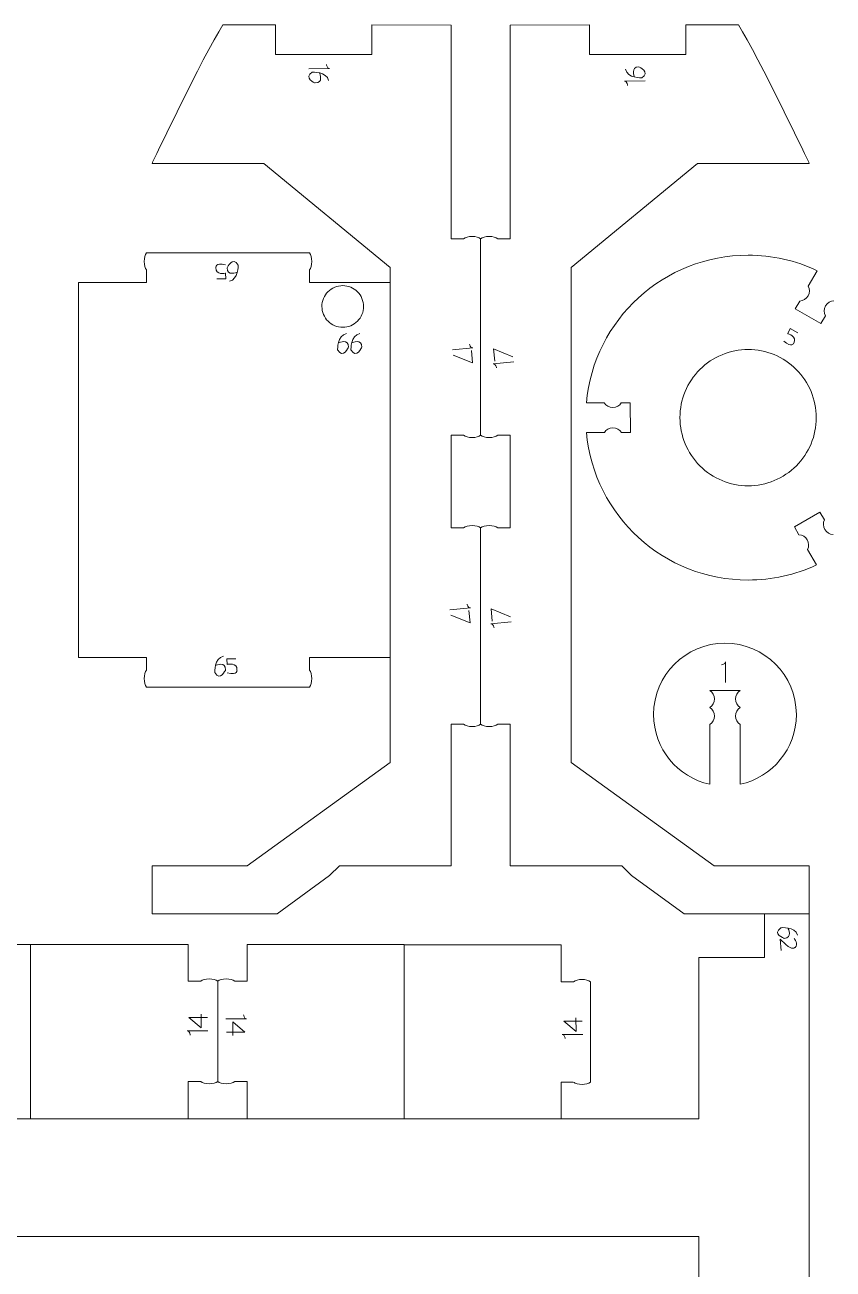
# Model space of a CAD drawing. Header units: centimetres. Extents: x -25 to 25, y -32.5 to 32.5.
# Drawn here: x -4.81 to 3.42, y 7.08 to 19.75 of the extents above; entities that cross this region are included whole.
import ezdxf

# ---------------------------------------------------------------- set-up
doc = ezdxf.new("R2010")
doc.units = ezdxf.units.CM
doc.header["$MEASUREMENT"] = 0
doc.layers.add('Capa 1', color=7, linetype='Continuous')

msp = doc.modelspace()

# ---------------------------------------------------------------- linework, layer by layer
at = {"layer": 'Capa 1', "color": 250, "lineweight": 20}
for points, knots in [([(-0.34089, 17.57365), (-0.34089, 17.57365), (-0.46758, 17.57365), (-0.46758, 17.57365), (-0.46758, 17.57365), (-0.46758, 17.57365), (-0.46758, 19.74925), (-0.46758, 19.74925), (-0.46758, 19.74925), (-0.46758, 19.74925), (-0.46758, 19.75084), (-0.46758, 19.75084), (-0.46758, 19.75084), (-0.46758, 19.75084), (-1.27525, 19.75222), (-1.27525, 19.75222), (-1.27525, 19.75222), (-1.27525, 19.75222), (-1.27529, 19.45199), (-1.27529, 19.45199), (-1.27529, 19.45199), (-1.27529, 19.45199), (-2.25558, 19.45199), (-2.25558, 19.45199), (-2.25558, 19.45199), (-2.25558, 19.45199), (-2.25558, 19.75222), (-2.25558, 19.75222), (-2.25558, 19.75222), (-2.25558, 19.75222), (-2.79184, 19.75222), (-2.79184, 19.75222), (-2.79184, 19.75222), (-2.99709, 19.42888), (-3.51345, 18.34087), (-3.51345, 18.34087), (-3.51345, 18.34087), (-3.51345, 18.34087), (-2.37523, 18.34087), (-2.37523, 18.34087), (-2.37523, 18.34087), (-2.37523, 18.34087), (-1.0901, 17.28017), (-1.0901, 17.28017), (-1.0901, 17.28017), (-1.0901, 17.28017), (-1.0901, 12.24166), (-1.0901, 12.24166), (-1.0901, 12.24166), (-1.0901, 12.24166), (-2.54388, 11.18758), (-2.54388, 11.18758), (-2.54388, 11.18758), (-2.54388, 11.18758), (-3.51157, 11.18758), (-3.51157, 11.18758), (-3.51157, 11.18758), (-3.51157, 11.18758), (-3.51157, 10.70036), (-3.51157, 10.70036), (-3.51157, 10.70036), (-3.51157, 10.70036), (-2.24042, 10.70036), (-2.24042, 10.70036), (-2.24042, 10.70036), (-2.24042, 10.70036), (-1.70492, 11.08862), (-1.70492, 11.08862), (-1.70492, 11.08862), (-1.70492, 11.08862), (-1.60575, 11.18833), (-1.60575, 11.18833), (-1.60575, 11.18833), (-1.60575, 11.18833), (-0.46758, 11.18833), (-0.46758, 11.18833), (-0.46758, 11.18833), (-0.46758, 11.18833), (-0.46758, 12.63071), (-0.46758, 12.63071), (-0.46758, 12.63071), (-0.46758, 12.63071), (-0.34089, 12.63071), (-0.34089, 12.63071)], [0, 0, 0, 0, 0.04545455, 0.04545455, 0.04545455, 0.04545455, 0.09090909, 0.09090909, 0.09090909, 0.09090909, 0.13636364, 0.13636364, 0.13636364, 0.13636364, 0.18181818, 0.18181818, 0.18181818, 0.18181818, 0.22727273, 0.22727273, 0.22727273, 0.22727273, 0.27272727, 0.27272727, 0.27272727, 0.27272727, 0.31818182, 0.31818182, 0.31818182, 0.31818182, 0.36363636, 0.36363636, 0.36363636, 0.36363636, 0.40909091, 0.40909091, 0.40909091, 0.40909091, 0.45454545, 0.45454545, 0.45454545, 0.45454545, 0.5, 0.5, 0.5, 0.5, 0.54545455, 0.54545455, 0.54545455, 0.54545455, 0.59090909, 0.59090909, 0.59090909, 0.59090909, 0.63636364, 0.63636364, 0.63636364, 0.63636364, 0.68181818, 0.68181818, 0.68181818, 0.68181818, 0.72727273, 0.72727273, 0.72727273, 0.72727273, 0.77272727, 0.77272727, 0.77272727, 0.77272727, 0.81818182, 0.81818182, 0.81818182, 0.81818182, 0.86363636, 0.86363636, 0.86363636, 0.86363636, 0.90909091, 0.90909091, 0.90909091, 0.90909091, 1, 1, 1, 1]), ([(0.00611, 17.57365), (0.00611, 17.57365), (0.1328, 17.57365), (0.1328, 17.57365), (0.1328, 17.57365), (0.1328, 17.57365), (0.1328, 19.74925), (0.1328, 19.74925), (0.1328, 19.74925), (0.1328, 19.74925), (0.1328, 19.75084), (0.1328, 19.75084), (0.1328, 19.75084), (0.1328, 19.75084), (0.94047, 19.75222), (0.94047, 19.75222), (0.94047, 19.75222), (0.94047, 19.75222), (0.94051, 19.45199), (0.94051, 19.45199), (0.94051, 19.45199), (0.94051, 19.45199), (1.9208, 19.45199), (1.9208, 19.45199), (1.9208, 19.45199), (1.9208, 19.45199), (1.9208, 19.75222), (1.9208, 19.75222), (1.9208, 19.75222), (1.9208, 19.75222), (2.45706, 19.75222), (2.45706, 19.75222), (2.45706, 19.75222), (2.66231, 19.42888), (3.17867, 18.34087), (3.17867, 18.34087), (3.17867, 18.34087), (3.17867, 18.34087), (2.04045, 18.34087), (2.04045, 18.34087), (2.04045, 18.34087), (2.04045, 18.34087), (0.75532, 17.28017), (0.75532, 17.28017), (0.75532, 17.28017), (0.75532, 17.28017), (0.75532, 12.24166), (0.75532, 12.24166), (0.75532, 12.24166), (0.75532, 12.24166), (2.2091, 11.18758), (2.2091, 11.18758), (2.2091, 11.18758), (2.2091, 11.18758), (3.17679, 11.18758), (3.17679, 11.18758), (3.17679, 11.18758), (3.17679, 11.18758), (3.17679, 10.70036), (3.17679, 10.70036), (3.17679, 10.70036), (3.17679, 10.70036), (1.90564, 10.70036), (1.90564, 10.70036), (1.90564, 10.70036), (1.90564, 10.70036), (1.37014, 11.08862), (1.37014, 11.08862), (1.37014, 11.08862), (1.37014, 11.08862), (1.27097, 11.18833), (1.27097, 11.18833), (1.27097, 11.18833), (1.27097, 11.18833), (0.1328, 11.18833), (0.1328, 11.18833), (0.1328, 11.18833), (0.1328, 11.18833), (0.1328, 12.63071), (0.1328, 12.63071), (0.1328, 12.63071), (0.1328, 12.63071), (0.00611, 12.63071), (0.00611, 12.63071)], [0, 0, 0, 0, 0.04545455, 0.04545455, 0.04545455, 0.04545455, 0.09090909, 0.09090909, 0.09090909, 0.09090909, 0.13636364, 0.13636364, 0.13636364, 0.13636364, 0.18181818, 0.18181818, 0.18181818, 0.18181818, 0.22727273, 0.22727273, 0.22727273, 0.22727273, 0.27272727, 0.27272727, 0.27272727, 0.27272727, 0.31818182, 0.31818182, 0.31818182, 0.31818182, 0.36363636, 0.36363636, 0.36363636, 0.36363636, 0.40909091, 0.40909091, 0.40909091, 0.40909091, 0.45454545, 0.45454545, 0.45454545, 0.45454545, 0.5, 0.5, 0.5, 0.5, 0.54545455, 0.54545455, 0.54545455, 0.54545455, 0.59090909, 0.59090909, 0.59090909, 0.59090909, 0.63636364, 0.63636364, 0.63636364, 0.63636364, 0.68181818, 0.68181818, 0.68181818, 0.68181818, 0.72727273, 0.72727273, 0.72727273, 0.72727273, 0.77272727, 0.77272727, 0.77272727, 0.77272727, 0.81818182, 0.81818182, 0.81818182, 0.81818182, 0.86363636, 0.86363636, 0.86363636, 0.86363636, 0.90909091, 0.90909091, 0.90909091, 0.90909091, 1, 1, 1, 1]), ([(-0.16739, 17.57365), (-0.1857, 17.58792), (-0.21771, 17.59737), (-0.25413, 17.59737), (-0.25413, 17.59737), (-0.29055, 17.59737), (-0.32257, 17.58792), (-0.34088, 17.57365)], [0, 0, 0, 0, 0.33333333, 0.33333333, 0.33333333, 0.33333333, 1, 1, 1, 1]), ([(0.0061, 17.57365), (-0.01221, 17.58792), (-0.04422, 17.59737), (-0.08064, 17.59737), (-0.08064, 17.59737), (-0.11706, 17.59737), (-0.14908, 17.58792), (-0.16739, 17.57365)], [0, 0, 0, 0, 0.33333333, 0.33333333, 0.33333333, 0.33333333, 1, 1, 1, 1]), ([(-3.56911, 17.25611), (-3.58338, 17.27442), (-3.59283, 17.30643), (-3.59283, 17.34285), (-3.59283, 17.34285), (-3.59283, 17.37927), (-3.58338, 17.41129), (-3.56911, 17.4296)], [0, 0, 0, 0, 0.33333333, 0.33333333, 0.33333333, 0.33333333, 1, 1, 1, 1]), ([(-1.91117, 17.25611), (-1.8969, 17.27442), (-1.88745, 17.30643), (-1.88745, 17.34285), (-1.88745, 17.34285), (-1.88745, 17.37927), (-1.8969, 17.41129), (-1.91117, 17.4296)], [0, 0, 0, 0, 0.33333333, 0.33333333, 0.33333333, 0.33333333, 1, 1, 1, 1]), ([(3.16903, 17.09099), (3.16903, 17.09099), (3.26028, 17.24904), (3.26028, 17.24904), (3.26028, 17.24904), (3.26028, 17.24904), (3.26032, 17.249), (3.26032, 17.249), (3.26032, 17.249), (3.04, 17.35269), (2.79962, 17.40642), (2.55613, 17.40642), (2.55613, 17.40642), (1.70038, 17.40596), (0.98627, 16.75487), (0.90905, 15.90264), (0.90905, 15.90264), (0.90905, 15.90264), (1.09055, 15.90231), (1.09055, 15.90231)], [0, 0, 0, 0, 0.16666667, 0.16666667, 0.16666667, 0.16666667, 0.33333333, 0.33333333, 0.33333333, 0.33333333, 0.5, 0.5, 0.5, 0.5, 0.66666667, 0.66666667, 0.66666667, 0.66666667, 1, 1, 1, 1]), ([(-3.56911, 13.18193), (-3.56911, 13.18193), (-3.56911, 13.30845), (-3.56911, 13.30845), (-3.56911, 13.30845), (-3.56911, 13.30845), (-4.26386, 13.30845), (-4.26386, 13.30845), (-4.26386, 13.30845), (-4.26386, 15.81451), (-4.26386, 14.62352), (-4.26386, 17.12959), (-4.26386, 17.12959), (-4.26386, 17.12959), (-3.56911, 17.12959), (-3.56911, 17.12959), (-3.56911, 17.12959), (-3.56911, 17.12959), (-3.56911, 17.25611), (-3.56911, 17.25611)], [0, 0, 0, 0, 0.16666667, 0.16666667, 0.16666667, 0.16666667, 0.33333333, 0.33333333, 0.33333333, 0.33333333, 0.5, 0.5, 0.5, 0.5, 0.66666667, 0.66666667, 0.66666667, 0.66666667, 1, 1, 1, 1]), ([(-1.91117, 17.25611), (-1.91117, 17.25611), (-1.91117, 17.12959), (-1.91117, 17.12959), (-1.91117, 17.12959), (-1.91117, 17.12959), (-1.0901, 17.12959), (-1.0901, 17.12959)], [0, 0, 0, 0, 0.33333333, 0.33333333, 0.33333333, 0.33333333, 1, 1, 1, 1]), ([(-1.78388, 16.88485), (-1.78391, 16.94108), (-1.76161, 16.99501), (-1.72188, 17.0348), (-1.72188, 17.0348), (-1.68214, 17.07458), (-1.62797, 17.09695), (-1.57174, 17.09699), (-1.57174, 17.09699), (-1.51551, 17.09702), (-1.46157, 17.07472), (-1.42179, 17.03499), (-1.42179, 17.03499), (-1.38201, 16.99525), (-1.35964, 16.94108), (-1.3596, 16.88485), (-1.3596, 16.88485), (-1.35957, 16.82862), (-1.38187, 16.77468), (-1.4216, 16.7349), (-1.4216, 16.7349), (-1.46133, 16.69512), (-1.51551, 16.67275), (-1.57174, 16.67272), (-1.57174, 16.67272), (-1.62797, 16.67268), (-1.6819, 16.69498), (-1.72169, 16.73471), (-1.72169, 16.73471), (-1.76147, 16.77444), (-1.78384, 16.82862), (-1.78388, 16.88485)], [0, 0, 0, 0, 0.11111111, 0.11111111, 0.11111111, 0.11111111, 0.22222222, 0.22222222, 0.22222222, 0.22222222, 0.33333333, 0.33333333, 0.33333333, 0.33333333, 0.44444444, 0.44444444, 0.44444444, 0.44444444, 0.55555556, 0.55555556, 0.55555556, 0.55555556, 0.66666667, 0.66666667, 0.66666667, 0.66666667, 0.77777778, 0.77777778, 0.77777778, 0.77777778, 1, 1, 1, 1]), ([(3.08185, 16.94038), (3.11591, 16.94209), (3.14842, 16.96056), (3.16664, 16.99235), (3.16664, 16.99235), (3.18486, 17.02413), (3.18437, 17.06152), (3.16863, 17.09178)], [0, 0, 0, 0, 0.33333333, 0.33333333, 0.33333333, 0.33333333, 1, 1, 1, 1]), ([(3.08184, 16.94037), (3.08184, 16.94037), (3.03619, 16.86095), (3.03619, 16.86095), (3.03619, 16.86095), (3.03619, 16.86095), (3.29772, 16.71104), (3.29772, 16.71104), (3.29772, 16.71104), (3.29772, 16.71104), (3.34328, 16.79052), (3.34328, 16.79052)], [0, 0, 0, 0, 0.25, 0.25, 0.25, 0.25, 0.5, 0.5, 0.5, 0.5, 1, 1, 1, 1]), ([(3.34328, 16.79052), (3.32754, 16.82077), (3.32705, 16.85817), (3.34527, 16.88995), (3.34527, 16.88995), (3.36349, 16.92173), (3.39601, 16.94021), (3.43006, 16.94192)], [0, 0, 0, 0, 0.33333333, 0.33333333, 0.33333333, 0.33333333, 1, 1, 1, 1]), ([(1.86187, 15.75268), (1.86199, 15.56845), (1.93528, 15.39185), (2.06561, 15.26169), (2.06561, 15.26169), (2.19598, 15.13149), (2.37178, 15.05845), (2.55601, 15.05854), (2.55601, 15.05854), (2.74019, 15.05866), (2.91683, 15.13195), (3.04699, 15.26228), (3.04699, 15.26228), (3.17715, 15.39265), (3.25023, 15.56845), (3.2501, 15.75268), (3.2501, 15.75268), (3.24998, 15.93686), (3.17669, 16.1135), (3.04636, 16.24366), (3.04636, 16.24366), (2.91604, 16.37382), (2.74019, 16.4469), (2.55601, 16.44677), (2.55601, 16.44677), (2.37178, 16.44665), (2.19518, 16.37336), (2.06502, 16.24303), (2.06502, 16.24303), (1.93482, 16.11271), (1.86179, 15.93686), (1.86187, 15.75268)], [0, 0, 0, 0, 0.11111111, 0.11111111, 0.11111111, 0.11111111, 0.22222222, 0.22222222, 0.22222222, 0.22222222, 0.33333333, 0.33333333, 0.33333333, 0.33333333, 0.44444444, 0.44444444, 0.44444444, 0.44444444, 0.55555556, 0.55555556, 0.55555556, 0.55555556, 0.66666667, 0.66666667, 0.66666667, 0.66666667, 0.77777778, 0.77777778, 0.77777778, 0.77777778, 1, 1, 1, 1]), ([(1.26505, 15.90333), (1.24679, 15.87452), (1.2147, 15.85532), (1.17807, 15.85511), (1.17807, 15.85511), (1.14144, 15.85489), (1.10913, 15.87373), (1.09054, 15.90232)], [0, 0, 0, 0, 0.33333333, 0.33333333, 0.33333333, 0.33333333, 1, 1, 1, 1]), ([(1.2668, 15.602), (1.2668, 15.602), (1.3584, 15.60241), (1.3584, 15.60241), (1.3584, 15.60241), (1.3584, 15.60241), (1.35666, 15.90386), (1.35666, 15.90386), (1.35666, 15.90386), (1.35666, 15.90386), (1.26505, 15.90333), (1.26505, 15.90333)], [0, 0, 0, 0, 0.25, 0.25, 0.25, 0.25, 0.5, 0.5, 0.5, 0.5, 1, 1, 1, 1]), ([(1.09231, 15.60099), (1.09231, 15.60099), (0.90905, 15.60242), (0.90905, 15.60242), (0.90905, 15.60242), (0.98715, 14.75023), (1.70038, 14.09813), (2.55613, 14.0986), (2.55613, 14.0986), (2.79656, 14.0986), (3.03401, 14.15099), (3.25216, 14.25216), (3.25216, 14.25216), (3.25216, 14.25216), (3.16115, 14.40959), (3.16115, 14.40959)], [0, 0, 0, 0, 0.2, 0.2, 0.2, 0.2, 0.4, 0.4, 0.4, 0.4, 0.6, 0.6, 0.6, 0.6, 1, 1, 1, 1]), ([(1.26679, 15.602), (1.2482, 15.63059), (1.21589, 15.64942), (1.17926, 15.64921), (1.17926, 15.64921), (1.14263, 15.649), (1.11054, 15.62979), (1.09228, 15.60099)], [0, 0, 0, 0, 0.33333333, 0.33333333, 0.33333333, 0.33333333, 1, 1, 1, 1]), ([(-0.34089, 14.62925), (-0.34089, 14.62925), (-0.46758, 14.62925), (-0.46758, 14.62925), (-0.46758, 14.62925), (-0.46758, 14.62925), (-0.46758, 15.5729), (-0.46758, 15.5729), (-0.46758, 15.5729), (-0.46758, 15.5729), (-0.34089, 15.5729), (-0.34089, 15.5729)], [0, 0, 0, 0, 0.25, 0.25, 0.25, 0.25, 0.5, 0.5, 0.5, 0.5, 1, 1, 1, 1]), ([(-0.16739, 15.5729), (-0.1857, 15.55863), (-0.21771, 15.54918), (-0.25413, 15.54918), (-0.25413, 15.54918), (-0.29055, 15.54918), (-0.32257, 15.55863), (-0.34088, 15.5729)], [0, 0, 0, 0, 0.33333333, 0.33333333, 0.33333333, 0.33333333, 1, 1, 1, 1]), ([(0.0061, 15.5729), (-0.01221, 15.55863), (-0.04422, 15.54918), (-0.08064, 15.54918), (-0.08064, 15.54918), (-0.11706, 15.54918), (-0.14908, 15.55863), (-0.16739, 15.5729)], [0, 0, 0, 0, 0.33333333, 0.33333333, 0.33333333, 0.33333333, 1, 1, 1, 1]), ([(0.00611, 14.62925), (0.00611, 14.62925), (0.1328, 14.62925), (0.1328, 14.62925), (0.1328, 14.62925), (0.1328, 14.62925), (0.1328, 15.5729), (0.1328, 15.5729), (0.1328, 15.5729), (0.1328, 15.5729), (0.00611, 15.5729), (0.00611, 15.5729)], [0, 0, 0, 0, 0.25, 0.25, 0.25, 0.25, 0.5, 0.5, 0.5, 0.5, 1, 1, 1, 1]), ([(3.33355, 14.71216), (3.33355, 14.71216), (3.2875, 14.79135), (3.2875, 14.79135), (3.2875, 14.79135), (3.2875, 14.79135), (3.02709, 14.6395), (3.02709, 14.6395), (3.02709, 14.6395), (3.02709, 14.6395), (3.07324, 14.56036), (3.07324, 14.56036)], [0, 0, 0, 0, 0.25, 0.25, 0.25, 0.25, 0.5, 0.5, 0.5, 0.5, 1, 1, 1, 1]), ([(3.33355, 14.71215), (3.31804, 14.68178), (3.31783, 14.64439), (3.33628, 14.61274), (3.33628, 14.61274), (3.35474, 14.58109), (3.38739, 14.56286), (3.42146, 14.5614)], [0, 0, 0, 0, 0.33333333, 0.33333333, 0.33333333, 0.33333333, 1, 1, 1, 1]), ([(-0.16739, 14.62925), (-0.1857, 14.64352), (-0.21771, 14.65297), (-0.25413, 14.65297), (-0.25413, 14.65297), (-0.29055, 14.65297), (-0.32257, 14.64352), (-0.34088, 14.62925)], [0, 0, 0, 0, 0.33333333, 0.33333333, 0.33333333, 0.33333333, 1, 1, 1, 1]), ([(0.0061, 14.62925), (-0.01221, 14.64352), (-0.04422, 14.65297), (-0.08064, 14.65297), (-0.08064, 14.65297), (-0.11706, 14.65297), (-0.14908, 14.64352), (-0.16739, 14.62925)], [0, 0, 0, 0, 0.33333333, 0.33333333, 0.33333333, 0.33333333, 1, 1, 1, 1]), ([(3.07324, 14.56036), (3.10731, 14.5589), (3.13996, 14.54067), (3.15842, 14.50902), (3.15842, 14.50902), (3.17687, 14.47737), (3.17666, 14.43998), (3.16115, 14.40961)], [0, 0, 0, 0, 0.33333333, 0.33333333, 0.33333333, 0.33333333, 1, 1, 1, 1]), ([(2.16597, 12.6273), (2.16597, 12.6273), (2.16597, 12.01905), (2.16597, 12.01905), (2.16597, 12.01905), (1.83884, 12.08988), (1.59374, 12.38092), (1.59374, 12.72925), (1.59374, 12.72925), (1.59374, 13.13063), (1.91911, 13.45598), (2.32047, 13.45598), (2.32047, 13.45598), (2.72183, 13.45598), (3.04719, 13.13063), (3.04719, 12.72925), (3.04719, 12.72925), (3.04719, 12.38092), (2.80209, 12.08987), (2.47497, 12.01905), (2.47497, 12.01905), (2.47497, 12.01905), (2.47498, 12.62713), (2.47498, 12.62713)], [0, 0, 0, 0, 0.14285714, 0.14285714, 0.14285714, 0.14285714, 0.28571429, 0.28571429, 0.28571429, 0.28571429, 0.42857143, 0.42857143, 0.42857143, 0.42857143, 0.57142857, 0.57142857, 0.57142857, 0.57142857, 0.71428571, 0.71428571, 0.71428571, 0.71428571, 1, 1, 1, 1]), ([(-1.0901, 13.30845), (-1.0901, 13.30845), (-1.91117, 13.30845), (-1.91117, 13.30845), (-1.91117, 13.30845), (-1.91117, 13.30845), (-1.91117, 13.18193), (-1.91117, 13.18193)], [0, 0, 0, 0, 0.33333333, 0.33333333, 0.33333333, 0.33333333, 1, 1, 1, 1]), ([(-3.56911, 13.00844), (-3.58338, 13.02675), (-3.59283, 13.05876), (-3.59283, 13.09518), (-3.59283, 13.09518), (-3.59283, 13.1316), (-3.58338, 13.16362), (-3.56911, 13.18193)], [0, 0, 0, 0, 0.33333333, 0.33333333, 0.33333333, 0.33333333, 1, 1, 1, 1]), ([(-1.91117, 13.00844), (-1.8969, 13.02675), (-1.88745, 13.05876), (-1.88745, 13.09518), (-1.88745, 13.09518), (-1.88745, 13.1316), (-1.8969, 13.16362), (-1.91117, 13.18193)], [0, 0, 0, 0, 0.33333333, 0.33333333, 0.33333333, 0.33333333, 1, 1, 1, 1]), ([(2.16597, 12.97428), (2.1945, 12.95597), (2.21341, 12.92396), (2.21341, 12.88753), (2.21341, 12.88753), (2.21341, 12.85111), (2.1945, 12.8191), (2.16597, 12.80079)], [0, 0, 0, 0, 0.33333333, 0.33333333, 0.33333333, 0.33333333, 1, 1, 1, 1]), ([(2.47498, 12.97412), (2.44645, 12.9558), (2.42754, 12.92379), (2.42754, 12.88737), (2.42754, 12.88737), (2.42754, 12.85095), (2.44645, 12.81894), (2.47498, 12.80062)], [0, 0, 0, 0, 0.33333333, 0.33333333, 0.33333333, 0.33333333, 1, 1, 1, 1]), ([(2.16597, 12.80079), (2.1945, 12.78247), (2.21341, 12.75046), (2.21341, 12.71404), (2.21341, 12.71404), (2.21341, 12.67762), (2.1945, 12.64561), (2.16597, 12.6273)], [0, 0, 0, 0, 0.33333333, 0.33333333, 0.33333333, 0.33333333, 1, 1, 1, 1]), ([(2.47498, 12.80062), (2.44645, 12.78231), (2.42754, 12.7503), (2.42754, 12.71388), (2.42754, 12.71388), (2.42754, 12.67746), (2.44645, 12.64544), (2.47498, 12.62713)], [0, 0, 0, 0, 0.33333333, 0.33333333, 0.33333333, 0.33333333, 1, 1, 1, 1]), ([(-0.16739, 12.63071), (-0.1857, 12.61644), (-0.21771, 12.60699), (-0.25413, 12.60699), (-0.25413, 12.60699), (-0.29055, 12.60699), (-0.32257, 12.61644), (-0.34088, 12.63071)], [0, 0, 0, 0, 0.33333333, 0.33333333, 0.33333333, 0.33333333, 1, 1, 1, 1]), ([(0.0061, 12.63071), (-0.01221, 12.61644), (-0.04422, 12.60699), (-0.08064, 12.60699), (-0.08064, 12.60699), (-0.11706, 12.60699), (-0.14908, 12.61644), (-0.16739, 12.63071)], [0, 0, 0, 0, 0.33333333, 0.33333333, 0.33333333, 0.33333333, 1, 1, 1, 1]), ([(3.17679, 10.70036), (3.17679, 10.70036), (3.17679, 5.32536), (3.17679, 5.32536), (3.17679, 5.32536), (3.17679, 5.32536), (2.72379, 5.32536), (2.72379, 5.32536), (2.72379, 5.32536), (2.72379, 5.32536), (2.72379, 5.77661), (2.72379, 5.77661), (2.72379, 5.77661), (2.72379, 5.77661), (2.05356, 5.77661), (2.05356, 5.77661), (2.05356, 5.77661), (2.05356, 5.77661), (2.05356, 7.41272), (2.05356, 7.41272), (2.05356, 7.41272), (2.05356, 7.41272), (-8.54651, 7.41272), (-8.54651, 7.41272), (-8.54651, 7.41272), (-8.54651, 7.41272), (-8.54651, 5.76224), (-8.54651, 5.76224), (-8.54651, 5.76224), (-8.54651, 5.76224), (-9.51781, 5.76224), (-9.51781, 5.76224), (-9.51781, 5.76224), (-9.51781, 5.76224), (-9.51781, 10.25419), (-9.51781, 10.25419), (-9.51781, 10.25419), (-9.51781, 10.25419), (-8.54651, 10.25519), (-8.54651, 10.25519), (-8.54651, 10.25519), (-8.54651, 10.25519), (-8.54651, 8.61305), (-8.54651, 8.61305), (-8.54651, 8.61305), (-8.54651, 8.61305), (2.05356, 8.61305), (2.05356, 8.61305), (2.05356, 8.61305), (2.05356, 8.61305), (2.05356, 10.25603), (2.05356, 10.25603), (2.05356, 10.25603), (2.05356, 10.25603), (2.72379, 10.25603), (2.72379, 10.25603), (2.72379, 10.25603), (2.72379, 10.25603), (2.72379, 10.70036), (2.72379, 10.70036)], [0, 0, 0, 0, 0.0625, 0.0625, 0.0625, 0.0625, 0.125, 0.125, 0.125, 0.125, 0.1875, 0.1875, 0.1875, 0.1875, 0.25, 0.25, 0.25, 0.25, 0.3125, 0.3125, 0.3125, 0.3125, 0.375, 0.375, 0.375, 0.375, 0.4375, 0.4375, 0.4375, 0.4375, 0.5, 0.5, 0.5, 0.5, 0.5625, 0.5625, 0.5625, 0.5625, 0.625, 0.625, 0.625, 0.625, 0.6875, 0.6875, 0.6875, 0.6875, 0.75, 0.75, 0.75, 0.75, 0.8125, 0.8125, 0.8125, 0.8125, 0.875, 0.875, 0.875, 0.875, 1, 1, 1, 1]), ([(-4.75005, 8.61368), (-4.75005, 8.61368), (-4.75005, 10.38569), (-4.75005, 10.38569), (-4.75005, 10.38569), (-4.75005, 10.38569), (-6.34785, 10.38569), (-6.34785, 10.38569), (-6.34785, 10.38569), (-6.34785, 10.38569), (-6.34785, 10.00673), (-6.34785, 10.00673), (-6.34785, 10.00673), (-6.34785, 10.00673), (-6.47453, 10.00673), (-6.47453, 10.00673)], [0, 0, 0, 0, 0.2, 0.2, 0.2, 0.2, 0.4, 0.4, 0.4, 0.4, 0.6, 0.6, 0.6, 0.6, 1, 1, 1, 1]), ([(-3.01812, 10.01364), (-3.01812, 10.01364), (-3.1448, 10.01364), (-3.1448, 10.01364), (-3.1448, 10.01364), (-3.1448, 10.01364), (-3.1448, 10.38569), (-3.1448, 10.38569), (-3.1448, 10.38569), (-3.1448, 10.38569), (-4.75005, 10.38569), (-4.75005, 10.38569)], [0, 0, 0, 0, 0.25, 0.25, 0.25, 0.25, 0.5, 0.5, 0.5, 0.5, 1, 1, 1, 1]), ([(-0.94617, 8.61368), (-0.94617, 8.61368), (-0.94617, 10.38573), (-0.94617, 10.38573), (-0.94617, 10.38573), (-0.94617, 10.38573), (-2.54443, 10.38573), (-2.54443, 10.38573), (-2.54443, 10.38573), (-2.54443, 10.38573), (-2.54443, 10.01364), (-2.54443, 10.01364), (-2.54443, 10.01364), (-2.54443, 10.01364), (-2.67111, 10.01364), (-2.67111, 10.01364)], [0, 0, 0, 0, 0.2, 0.2, 0.2, 0.2, 0.4, 0.4, 0.4, 0.4, 0.6, 0.6, 0.6, 0.6, 1, 1, 1, 1]), ([(-0.94617, 10.38327), (-0.94617, 10.38327), (0.65158, 10.38327), (0.65158, 10.38327), (0.65158, 10.38327), (0.65158, 10.38327), (0.65158, 10.00736), (0.65158, 10.00736), (0.65158, 10.00736), (0.65158, 10.00736), (0.77831, 10.00736), (0.77831, 10.00736)], [0, 0, 0, 0, 0.25, 0.25, 0.25, 0.25, 0.5, 0.5, 0.5, 0.5, 1, 1, 1, 1]), ([(-2.84461, 10.01364), (-2.86292, 10.02791), (-2.89493, 10.03736), (-2.93135, 10.03736), (-2.93135, 10.03736), (-2.96777, 10.03736), (-2.99979, 10.02791), (-3.0181, 10.01364)], [0, 0, 0, 0, 0.33333333, 0.33333333, 0.33333333, 0.33333333, 1, 1, 1, 1]), ([(-2.67112, 10.01364), (-2.68943, 10.02791), (-2.72144, 10.03736), (-2.75786, 10.03736), (-2.75786, 10.03736), (-2.79428, 10.03736), (-2.8263, 10.02791), (-2.84461, 10.01364)], [0, 0, 0, 0, 0.33333333, 0.33333333, 0.33333333, 0.33333333, 1, 1, 1, 1]), ([(0.95181, 10.00736), (0.9335, 10.02163), (0.90149, 10.03108), (0.86507, 10.03108), (0.86507, 10.03108), (0.82865, 10.03108), (0.79663, 10.02163), (0.77832, 10.00736)], [0, 0, 0, 0, 0.33333333, 0.33333333, 0.33333333, 0.33333333, 1, 1, 1, 1]), ([(-3.1448, 8.61368), (-3.1448, 8.61368), (-3.1448, 8.99264), (-3.1448, 8.99264), (-3.1448, 8.99264), (-3.1448, 8.99264), (-3.01812, 8.9926), (-3.01812, 8.9926)], [0, 0, 0, 0, 0.33333333, 0.33333333, 0.33333333, 0.33333333, 1, 1, 1, 1]), ([(-2.84461, 8.9926), (-2.86292, 8.97833), (-2.89493, 8.96888), (-2.93135, 8.96888), (-2.93135, 8.96888), (-2.96777, 8.96888), (-2.99979, 8.97833), (-3.0181, 8.9926)], [0, 0, 0, 0, 0.33333333, 0.33333333, 0.33333333, 0.33333333, 1, 1, 1, 1]), ([(-2.67112, 8.9926), (-2.68943, 8.97833), (-2.72144, 8.96888), (-2.75786, 8.96888), (-2.75786, 8.96888), (-2.79428, 8.96888), (-2.8263, 8.97833), (-2.84461, 8.9926)], [0, 0, 0, 0, 0.33333333, 0.33333333, 0.33333333, 0.33333333, 1, 1, 1, 1]), ([(-2.67111, 8.99259), (-2.67111, 8.99259), (-2.54443, 8.99264), (-2.54443, 8.99264), (-2.54443, 8.99264), (-2.54443, 8.99264), (-2.54443, 8.61368), (-2.54443, 8.61368)], [0, 0, 0, 0, 0.33333333, 0.33333333, 0.33333333, 0.33333333, 1, 1, 1, 1]), ([(0.77056, 8.98632), (0.77056, 8.98632), (0.65158, 8.98632), (0.65158, 8.98632), (0.65158, 8.98632), (0.65158, 8.98632), (0.65158, 8.61368), (0.65158, 8.61368)], [0, 0, 0, 0, 0.33333333, 0.33333333, 0.33333333, 0.33333333, 1, 1, 1, 1]), ([(0.95181, 8.98632), (0.9335, 8.97205), (0.90149, 8.9626), (0.86507, 8.9626), (0.86507, 8.9626), (0.82865, 8.9626), (0.79663, 8.97205), (0.77832, 8.98632)], [0, 0, 0, 0, 0.33333333, 0.33333333, 0.33333333, 0.33333333, 1, 1, 1, 1])]:
    msp.add_open_spline(points, degree=3, knots=knots, dxfattribs=at)
at = {"layer": 'Capa 1', "color": 240, "lineweight": 20}
for points, knots in [([(-1.80701, 19.26026), (-1.80701, 19.26026), (-1.76477, 19.15709), (-1.8535, 19.1606), (-1.8535, 19.1606), (-1.8535, 19.1606), (-1.97615, 19.2138), (-1.88138, 19.27061), (-1.88138, 19.27061), (-1.88138, 19.27061), (-1.73641, 19.27791), (-1.71512, 19.18433)], [0, 0, 0, 0, 0.25, 0.25, 0.25, 0.25, 0.5, 0.5, 0.5, 0.5, 1, 1, 1, 1]), ([(1.39807, 19.22413), (1.39807, 19.22413), (1.35583, 19.3273), (1.44456, 19.32379), (1.44456, 19.32379), (1.44456, 19.32379), (1.56721, 19.27059), (1.47244, 19.21378), (1.47244, 19.21378), (1.47244, 19.21378), (1.32747, 19.20648), (1.30618, 19.30006)], [0, 0, 0, 0, 0.25, 0.25, 0.25, 0.25, 0.5, 0.5, 0.5, 0.5, 1, 1, 1, 1]), ([(-2.64829, 17.23136), (-2.64829, 17.23136), (-2.75213, 17.19081), (-2.74718, 17.27947), (-2.74718, 17.27947), (-2.74718, 17.27947), (-2.69199, 17.40124), (-2.63673, 17.30555), (-2.63673, 17.30555), (-2.63673, 17.30555), (-2.63179, 17.16048), (-2.7257, 17.14072)], [0, 0, 0, 0, 0.25, 0.25, 0.25, 0.25, 0.5, 0.5, 0.5, 0.5, 1, 1, 1, 1]), ([(-2.76448, 17.2231), (-2.76448, 17.2231), (-2.86957, 17.19904), (-2.86339, 17.28027), (-2.86339, 17.28027), (-2.86339, 17.28027), (-2.8745, 17.33596), (-2.76448, 17.30875)], [0, 0, 0, 0, 0.33333333, 0.33333333, 0.33333333, 0.33333333, 1, 1, 1, 1]), ([(-2.85266, 17.16727), (-2.85266, 17.16727), (-2.76119, 17.16672), (-2.76119, 17.16672), (-2.76119, 17.16672), (-2.76119, 17.16672), (-2.76448, 17.2231), (-2.76448, 17.2231)], [0, 0, 0, 0, 0.33333333, 0.33333333, 0.33333333, 0.33333333, 1, 1, 1, 1]), ([(-1.61176, 16.51773), (-1.61176, 16.51773), (-1.50792, 16.55828), (-1.51287, 16.46962), (-1.51287, 16.46962), (-1.51287, 16.46962), (-1.56806, 16.34785), (-1.62332, 16.44354), (-1.62332, 16.44354), (-1.62332, 16.44354), (-1.62826, 16.58861), (-1.53435, 16.60837)], [0, 0, 0, 0, 0.25, 0.25, 0.25, 0.25, 0.5, 0.5, 0.5, 0.5, 1, 1, 1, 1]), ([(-1.47604, 16.51773), (-1.47604, 16.51773), (-1.3722, 16.55828), (-1.37715, 16.46962), (-1.37715, 16.46962), (-1.37715, 16.46962), (-1.43234, 16.34785), (-1.4876, 16.44354), (-1.4876, 16.44354), (-1.4876, 16.44354), (-1.49254, 16.58861), (-1.39863, 16.60837)], [0, 0, 0, 0, 0.25, 0.25, 0.25, 0.25, 0.5, 0.5, 0.5, 0.5, 1, 1, 1, 1]), ([(2.95919, 16.60843), (2.95919, 16.60843), (3.06333, 16.58054), (3.01987, 16.51164), (3.01987, 16.51164), (3.01987, 16.51164), (3.00364, 16.45722), (2.91913, 16.53273)], [0, 0, 0, 0, 0.33333333, 0.33333333, 0.33333333, 0.33333333, 1, 1, 1, 1]), ([(3.06324, 16.61653), (3.06324, 16.61653), (2.98265, 16.6598), (2.98265, 16.6598), (2.98265, 16.6598), (2.98265, 16.6598), (2.95919, 16.60843), (2.95919, 16.60843)], [0, 0, 0, 0, 0.33333333, 0.33333333, 0.33333333, 0.33333333, 1, 1, 1, 1]), ([(-0.26079, 16.43536), (-0.26079, 16.43536), (-0.24901, 16.31065), (-0.24901, 16.31065), (-0.24901, 16.31065), (-0.24901, 16.31065), (-0.44689, 16.38962), (-0.44689, 16.38962)], [0, 0, 0, 0, 0.33333333, 0.33333333, 0.33333333, 0.33333333, 1, 1, 1, 1]), ([(-0.02427, 16.32755), (-0.02427, 16.32755), (-0.03605, 16.45226), (-0.03605, 16.45226), (-0.03605, 16.45226), (-0.03605, 16.45226), (0.16183, 16.37329), (0.16183, 16.37329)], [0, 0, 0, 0, 0.33333333, 0.33333333, 0.33333333, 0.33333333, 1, 1, 1, 1]), ([(-0.28655, 13.78714), (-0.28655, 13.78714), (-0.27477, 13.66243), (-0.27477, 13.66243), (-0.27477, 13.66243), (-0.27477, 13.66243), (-0.47265, 13.7414), (-0.47265, 13.7414)], [0, 0, 0, 0, 0.33333333, 0.33333333, 0.33333333, 0.33333333, 1, 1, 1, 1]), ([(-0.05003, 13.67933), (-0.05003, 13.67933), (-0.06181, 13.80404), (-0.06181, 13.80404), (-0.06181, 13.80404), (-0.06181, 13.80404), (0.13607, 13.72507), (0.13607, 13.72507)], [0, 0, 0, 0, 0.33333333, 0.33333333, 0.33333333, 0.33333333, 1, 1, 1, 1]), ([(-2.86348, 13.23147), (-2.86348, 13.23147), (-2.75964, 13.27202), (-2.76459, 13.18336), (-2.76459, 13.18336), (-2.76459, 13.18336), (-2.81978, 13.06159), (-2.87504, 13.15728), (-2.87504, 13.15728), (-2.87504, 13.15728), (-2.87998, 13.30235), (-2.78607, 13.32211)], [0, 0, 0, 0, 0.25, 0.25, 0.25, 0.25, 0.5, 0.5, 0.5, 0.5, 1, 1, 1, 1]), ([(-2.65911, 13.29556), (-2.65911, 13.29556), (-2.75058, 13.29611), (-2.75058, 13.29611), (-2.75058, 13.29611), (-2.75058, 13.29611), (-2.74729, 13.23973), (-2.74729, 13.23973)], [0, 0, 0, 0, 0.33333333, 0.33333333, 0.33333333, 0.33333333, 1, 1, 1, 1]), ([(-2.74729, 13.23973), (-2.74729, 13.23973), (-2.6422, 13.26379), (-2.64838, 13.18256), (-2.64838, 13.18256), (-2.64838, 13.18256), (-2.63727, 13.12687), (-2.74729, 13.15408)], [0, 0, 0, 0, 0.33333333, 0.33333333, 0.33333333, 0.33333333, 1, 1, 1, 1]), ([(2.96315, 10.55282), (2.96315, 10.55282), (3.01274, 10.45298), (2.92399, 10.45005), (2.92399, 10.45005), (2.92399, 10.45005), (2.79781, 10.49423), (2.88823, 10.55776), (2.88823, 10.55776), (2.88823, 10.55776), (3.03229, 10.57553), (3.06029, 10.48374)], [0, 0, 0, 0, 0.25, 0.25, 0.25, 0.25, 0.5, 0.5, 0.5, 0.5, 1, 1, 1, 1]), ([(2.9406, 10.38736), (2.9406, 10.38736), (2.88129, 10.44039), (2.88129, 10.44039), (2.88129, 10.44039), (2.88129, 10.44039), (2.89151, 10.32552), (2.89151, 10.32552)], [0, 0, 0, 0, 0.33333333, 0.33333333, 0.33333333, 0.33333333, 1, 1, 1, 1]), ([(3.02589, 10.44707), (3.02589, 10.44707), (3.07202, 10.3891), (3.03377, 10.35843), (3.03377, 10.35843), (3.03377, 10.35843), (3.00573, 10.32489), (2.9406, 10.38736)], [0, 0, 0, 0, 0.33333333, 0.33333333, 0.33333333, 0.33333333, 1, 1, 1, 1]), ([(-3.01456, 9.67752), (-3.01456, 9.67752), (-3.01399, 9.53786), (-3.01399, 9.53786), (-3.01399, 9.53786), (-3.01399, 9.53786), (-3.13803, 9.6424), (-3.13803, 9.6424), (-3.13803, 9.6424), (-3.13803, 9.6424), (-2.95013, 9.64438), (-2.95013, 9.64438)], [0, 0, 0, 0, 0.25, 0.25, 0.25, 0.25, 0.5, 0.5, 0.5, 0.5, 1, 1, 1, 1]), ([(0.80341, 9.64112), (0.80341, 9.64112), (0.80398, 9.50146), (0.80398, 9.50146), (0.80398, 9.50146), (0.80398, 9.50146), (0.67994, 9.606), (0.67994, 9.606), (0.67994, 9.606), (0.67994, 9.606), (0.86784, 9.60798), (0.86784, 9.60798)], [0, 0, 0, 0, 0.25, 0.25, 0.25, 0.25, 0.5, 0.5, 0.5, 0.5, 1, 1, 1, 1]), ([(-2.69184, 9.45981), (-2.69184, 9.45981), (-2.69241, 9.59947), (-2.69241, 9.59947), (-2.69241, 9.59947), (-2.69241, 9.59947), (-2.56837, 9.49493), (-2.56837, 9.49493), (-2.56837, 9.49493), (-2.56837, 9.49493), (-2.75627, 9.49295), (-2.75627, 9.49295)], [0, 0, 0, 0, 0.25, 0.25, 0.25, 0.25, 0.5, 0.5, 0.5, 0.5, 1, 1, 1, 1])]:
    msp.add_open_spline(points, degree=3, knots=knots, dxfattribs=at)
for points in [[(-1.70624, 19.30674), (-1.70624, 19.30674), (-1.91572, 19.30333), (-1.91572, 19.30333)], [(-1.73634, 19.3483), (-1.73634, 19.3483), (-1.73403, 19.30792), (-1.70624, 19.30674)], [(1.2973, 19.17765), (1.2973, 19.17765), (1.50678, 19.18106), (1.50678, 19.18106)], [(1.3274, 19.13609), (1.3274, 19.13609), (1.32509, 19.17647), (1.2973, 19.17765)], [(-0.27969, 16.50171), (-0.27969, 16.50171), (-0.27425, 16.46163), (-0.24645, 16.46261)], [(-0.24645, 16.46261), (-0.24645, 16.46261), (-0.45503, 16.44291), (-0.45503, 16.44291)], [(-0.03861, 16.3003), (-0.03861, 16.3003), (0.16997, 16.32), (0.16997, 16.32)], [(-0.00537, 16.2612), (-0.00537, 16.2612), (-0.01081, 16.30128), (-0.03861, 16.3003)], [(-0.27221, 13.81439), (-0.27221, 13.81439), (-0.48079, 13.79469), (-0.48079, 13.79469)], [(-0.30545, 13.85349), (-0.30545, 13.85349), (-0.30001, 13.81341), (-0.27221, 13.81439)], [(-0.06437, 13.65208), (-0.06437, 13.65208), (0.14421, 13.67178), (0.14421, 13.67178)], [(-0.03113, 13.61298), (-0.03113, 13.61298), (-0.03657, 13.65306), (-0.06437, 13.65208)], [(2.28471, 13.23638), (2.28471, 13.23638), (2.32512, 13.23803), (2.32676, 13.2658)], [(2.32676, 13.2658), (2.32676, 13.2658), (2.32676, 13.05629), (2.32676, 13.05629)], [(-2.55125, 9.62987), (-2.55125, 9.62987), (-2.76076, 9.62901), (-2.76076, 9.62901)], [(-2.58085, 9.6718), (-2.58085, 9.6718), (-2.57903, 9.6314), (-2.55125, 9.62987)], [(-3.15515, 9.50746), (-3.15515, 9.50746), (-2.94564, 9.50832), (-2.94564, 9.50832)], [(-3.12555, 9.46553), (-3.12555, 9.46553), (-3.12737, 9.50593), (-3.15515, 9.50746)], [(0.66282, 9.47106), (0.66282, 9.47106), (0.87233, 9.47192), (0.87233, 9.47192)], [(0.69242, 9.42913), (0.69242, 9.42913), (0.6906, 9.46953), (0.66282, 9.47106)]]:
    msp.add_open_spline(points, degree=3, dxfattribs=at)
at = {"layer": 'Capa 1', "color": 250, "lineweight": 20}
for points in [[(-0.16739, 15.5729), (-0.16739, 15.5729), (-0.16739, 17.57365), (-0.16739, 17.57365)], [(-3.56911, 17.4296), (-3.56911, 17.4296), (-1.91117, 17.4296), (-1.91117, 17.4296)], [(-0.16739, 12.63071), (-0.16739, 12.63071), (-0.16739, 14.62925), (-0.16739, 14.62925)], [(-1.91117, 13.00844), (-1.91117, 13.00844), (-3.56911, 13.00844), (-3.56911, 13.00844)], [(2.47498, 12.97412), (2.47498, 12.97412), (2.16597, 12.97428), (2.16597, 12.97428)], [(-2.84461, 8.99264), (-2.84461, 8.99264), (-2.84461, 10.01364), (-2.84461, 10.01364)], [(0.95181, 10.00736), (0.95181, 10.00736), (0.95181, 8.98632), (0.95181, 8.98632)]]:
    msp.add_open_spline(points, degree=3, dxfattribs=at)

doc.saveas('drawing.dxf')
